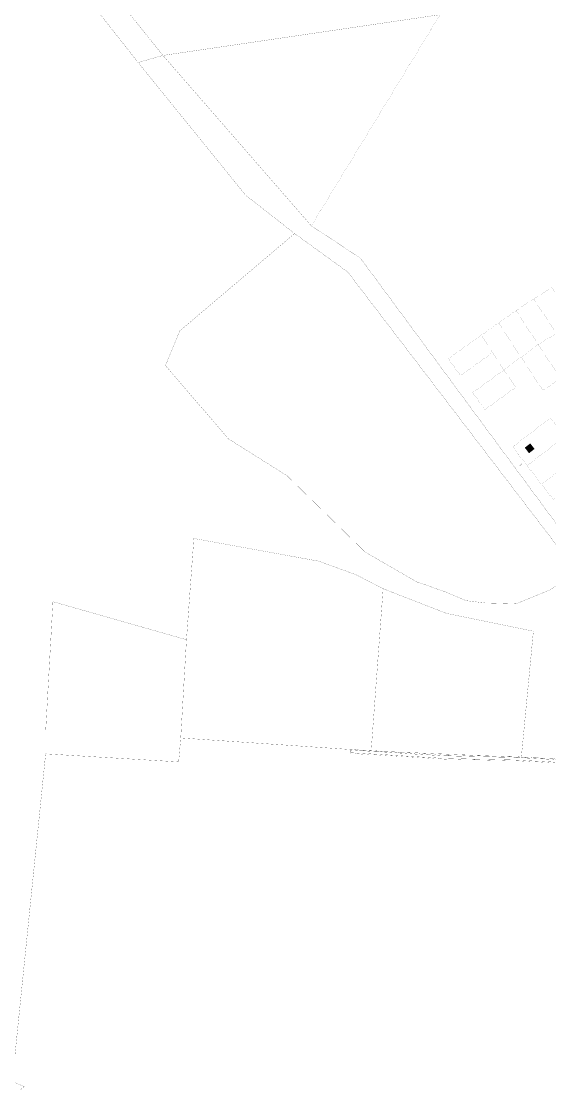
# Model space of a CAD drawing. Header units: millimetres. Extents: x 1265826 to 1360210, y 383897 to 506623.
# Drawn here: x 1312771 to 1313415, y 486180 to 487484 of the extents above; entities that cross this region are included whole.
import ezdxf

# ---------------------------------------------------------------- set-up
doc = ezdxf.new("R2010")
doc.units = ezdxf.units.MM
doc.layers.add('14', color=7, linetype='Continuous')

msp = doc.modelspace()

# ---------------------------------------------------------------- hatches: boundary and pattern name
at = {"layer": '14', "linetype": 'Continuous'}
msp.add_hatch(color=12, dxfattribs=at).paths.add_polyline_path([(1313385.2, 486964), (1313390.3, 486957.4), (1313396.9, 486962.5), (1313391.8, 486969.1)])

# ---------------------------------------------------------------- linework, layer by layer
at = {"layer": '14', "color": 12, "const_width": 0.17, "flags": 128}
for points in [[(1312176.9, 489526.3), (1312327.7, 488257.4), (1312373.7, 488173), (1312523.2, 487970), (1312617.7, 487848), (1312943.7, 487442.4), (1313281.7, 487492.1), (1313623.6, 487542.3), (1313613.4, 487635.5), (1313682.9, 487643.9), (1313686.8, 487626.8), (1314350.7, 487725.9)], [(1313416.7, 486790.9), (1313374.4, 486773.6), (1313336.3, 486774.7), (1313313.6, 486777.4), (1313288.1, 486788.2), (1313253, 486800.5), (1313190.4, 486836.7), (1313095.2, 486929.7), (1313023.7, 486974.7), (1312946.7, 487064.2), (1312964.3, 487106.5), (1313104.3, 487225.2), (1313044.4, 487272.1), (1312913.4, 487433.8), (1312596.9, 487835.5)], [(1313281.7, 487492.1), (1312943.7, 487442.4), (1313124.7, 487234.6), (1313184.5, 487195.3), (1313450.1, 486835.3)], [(1312913.4, 487433.8), (1313044.4, 487272.1), (1313104.3, 487225.2), (1313169.2, 487178.2), (1313447.4, 486814.4), (1313456.4, 486819.8), (1313450.1, 486835.3), (1313184.5, 487195.3), (1313124.7, 487234.6), (1312943.7, 487442.4), (1312913.4, 487433.8)], [(1313447.4, 486814.4), (1313169.2, 487178.2), (1313104.3, 487225.2), (1312964.3, 487106.5), (1312946.7, 487064.2), (1313023.7, 486974.7), (1313095.2, 486929.7), (1313190.4, 486836.7), (1313253, 486800.5), (1313288.1, 486788.2), (1313313.6, 486777.4), (1313336.3, 486774.7), (1313374.4, 486773.6), (1313416.7, 486790.9), (1313447.4, 486814.4)], [(1312768.8, 486180), (1312774.4, 486184.8), (1312759.9, 486191), (1312800.6, 486590.6), (1312800.6, 486617.7), (1312809.5, 486776.2), (1312972.4, 486729.8), (1312981.4, 486853.3), (1313133.2, 486825.7), (1313179, 486809.2), (1313212.3, 486792), (1313289.3, 486762), (1313395.6, 486740.2), (1313380.9, 486586.4), (1313481.1, 486582.4)], [(1312965.4, 486610), (1313197.7, 486594.2), (1313212.3, 486792), (1313179, 486809.2), (1313133.2, 486825.7), (1312981.4, 486853.3), (1312972.4, 486729.8), (1312965.4, 486610)], [(1313380.9, 486586.4), (1313395.6, 486740.2), (1313289.3, 486762), (1313212.3, 486792), (1313197.7, 486594.2), (1313380.9, 486586.4)], [(1312809.5, 486776.2), (1312800.6, 486617.7), (1312800.6, 486590.6), (1312962.9, 486580.8), (1312965.4, 486610), (1312972.4, 486729.8), (1312809.5, 486776.2)]]:
    msp.add_lwpolyline(points, dxfattribs=at)
at = {"layer": '14', "color": 7, "const_width": 0.08, "flags": 128}
for points in [[(1313038.5, 488065.9), (1312523.2, 487970), (1312617.7, 487848), (1312943.7, 487442.4), (1313124.7, 487234.6), (1313281.7, 487492.1), (1313623.4, 487541.9), (1313623.6, 487542.3), (1313613.4, 487635.5), (1313682.9, 487643.9), (1313686.8, 487626.8), (1314350.7, 487725.9), (1314302.8, 488269.6), (1313777, 488187), (1313412.4, 488118.4), (1313038.5, 488065.9)], [(1313396.1, 487145.4), (1313423.6, 487103.4), (1313445.8, 487117), (1313417.9, 487159.7), (1313396.1, 487145.4)], [(1313374.4, 487131.2), (1313401.5, 487089.8), (1313423.6, 487103.4), (1313396.1, 487145.4), (1313374.4, 487131.2)], [(1313353.1, 487116.2), (1313380.6, 487074.4), (1313401.5, 487089.8), (1313374.4, 487131.2), (1313353.1, 487116.2)], [(1313331.9, 487101.1), (1313345.8, 487080), (1313359.7, 487058.9), (1313380.6, 487074.4), (1313353.1, 487116.2), (1313331.9, 487101.1)], [(1313291.7, 487072.7), (1313306.6, 487051.9), (1313345.8, 487080), (1313331.9, 487101.1), (1313291.7, 487072.7)], [(1313401.5, 487089.8), (1313428.6, 487048.5), (1313451.1, 487061.6), (1313423.6, 487103.4), (1313401.5, 487089.8)], [(1313380.6, 487074.4), (1313407.2, 487033.8), (1313428.6, 487048.5), (1313401.5, 487089.8), (1313380.6, 487074.4)], [(1313321.6, 487031.2), (1313336.5, 487010.4), (1313373.8, 487037.5), (1313359.7, 487058.9), (1313321.6, 487031.2)], [(1313416.8, 487000.6), (1313370.3, 486965), (1313387.9, 486942.2), (1313433.3, 486977), (1313416.8, 487000.6)], [(1313441.1, 486965.7), (1313433.3, 486977), (1313387.9, 486942.2), (1313405.5, 486919.3), (1313449.7, 486953.3), (1313441.1, 486965.7)], [(1313449.7, 486953.3), (1313405.5, 486919.3), (1313419.8, 486900.8), (1313466.2, 486929.7), (1313449.7, 486953.3)], [(1313172.2, 486596), (1313172, 486591), (1313207.1, 486589.1), (1313249.3, 486586.5), (1313284.8, 486584.2), (1313322.9, 486583.3), (1313373, 486582.2), (1313418.7, 486579.8), (1313462.5, 486575.2), (1313471.8, 486573.2), (1313473.1, 486578.8), (1313462.8, 486580.2), (1313419, 486584.8), (1313373.3, 486587.2), (1313323.2, 486588.3), (1313285.1, 486589.2), (1313249.6, 486591.5), (1313207.4, 486594.1), (1313172.2, 486596)]]:
    msp.add_lwpolyline(points, dxfattribs=at)
at = {"layer": '14', "color": 92, "const_width": 0.17, "flags": 128}
for points in [[(1313385.2, 486964), (1313390.3, 486957.4), (1313396.9, 486962.5), (1313391.8, 486969.1), (1313385.2, 486964)], [(1313384.3, 486946.9), (1313378.9, 486941.7)], [(1313172.2, 486595.1), (1313207.4, 486593.2), (1313249.6, 486590.4), (1313285.1, 486588.3), (1313323.2, 486587.3), (1313373.3, 486586.2), (1313419, 486583.8), (1313462.8, 486579.2), (1313472.8, 486577.5), (1313472.1, 486574.4), (1313462.5, 486576.1), (1313418.7, 486580.7), (1313372.9, 486583.1), (1313322.9, 486584.2), (1313284.8, 486585.2), (1313249.2, 486587.3), (1313207.1, 486590), (1313172, 486592), (1313172.2, 486595.1)]]:
    msp.add_lwpolyline(points, dxfattribs=at)

doc.saveas('drawing.dxf')
